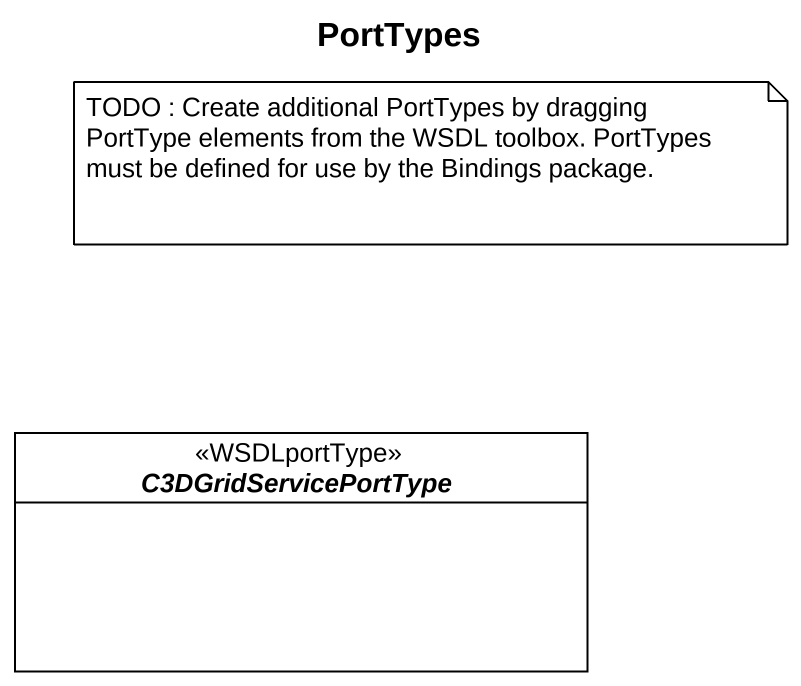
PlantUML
@startuml
title PortTypes
hide circle
hide empty members
interface C3DGridServicePortType <<WSDLportType>>
note as N1
  TODO : Create additional PortTypes by dragging PortType elements from the WSDL toolbox. PortTypes must be defined for use by the Bindings package.
end note
@enduml
